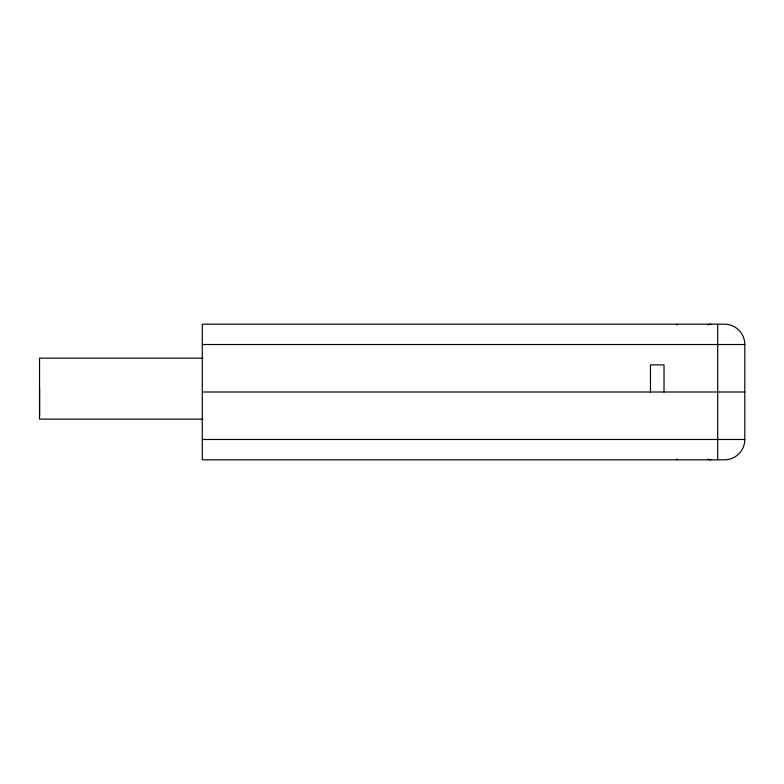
<?xml version="1.0" encoding="UTF-8"?>
<svg xmlns="http://www.w3.org/2000/svg" width="784" height="784" viewBox="0 0 784 784"><rect width="100%" height="100%" fill="white"/><g stroke="black" fill="none" stroke-linecap="round" stroke-linejoin="round"><path stroke-width="1.18" d="M202.301 344.529L744.8 344.529L744.8 439.471A20.345 20.345 0 0 1 724.455 459.816L202.301 459.816L202.301 324.184L724.445 324.184A20.345 20.345 0 0 1 744.8 344.529M203.017 358.161L39.553 358.161L39.553 419.126L203.017 419.126M39.553 388.472L39.553 415.589M202.301 392L744.8 392M202.301 439.471L744.8 439.471M717.674 324.184L717.674 459.816M676.984 324.184L676.984 324.948M676.984 459.052L676.984 459.816M664.028 392L664.028 364.874L650.465 364.874L650.465 392M707.776 324.948A6.782 6.782 0 0 1 710.892 324.184M710.892 459.816A6.782 6.782 0 0 1 707.776 459.052"/></g></svg>
